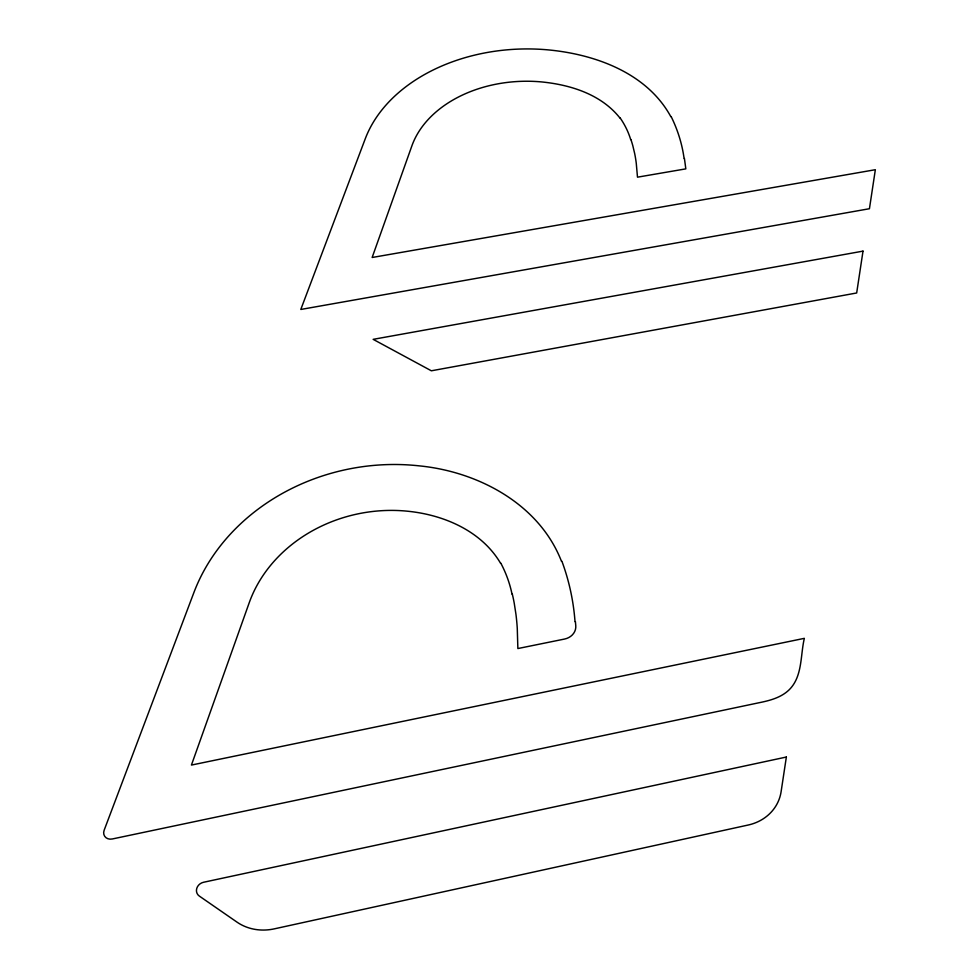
<?xml version="1.0" encoding="UTF-8"?>
<svg xmlns="http://www.w3.org/2000/svg" width="979" height="979" viewBox="0 0 979 979"><rect width="100%" height="100%" fill="white"/><g stroke="black" fill="none" stroke-linecap="round" stroke-linejoin="round"><path stroke-width="1.47" d="M619.976 118.067C601.29 94.339 570.414 84.732 541.411 81.906A117.272 84.94 -1 0 0 411.878 145.883L372.142 257.489L875.348 169.71L869.438 208.723L300.798 309.462L365.24 138.834A166.124 120.417 -1 0 1 547.738 49.843C594.889 54.188 646.911 72.825 670.811 116.636M500.575 563.28C481.741 531.328 444.772 515.248 409.149 511.381A141.735 122.167 -10.6 0 0 249.217 602.746L191.431 765.064L804.346 638.345C800.296 655.232 802.694 676.342 789.245 689.718C781.144 697.635 769.812 700.585 759.019 702.751L112.267 838.979A8.211 7.012 -30.7 0 1 104.129 830.29L193.928 592.466A200.842 173.271 -10.7 0 1 418.963 465.833C477.874 471.523 539.148 503.855 561.493 561.346M630.917 139.544L631.492 141.282A198.982 144.402 -3.5 0 1 632.862 145.908L634.661 153.483A250.612 181.947 -4.9 0 1 635.701 159.271A235.168 170.762 -4.5 0 1 636.277 163.383L637.488 177.175L685.826 168.865L684.431 158.488M512.323 594.167L512.91 596.676A242.596 206.569 -16.4 0 1 514.256 603.333L515.945 614.274A307.43 259.411 -19.4 0 1 516.569 619.805A287.948 243.734 -18.5 0 1 517.279 628.567L517.867 648.551L564.54 639.054A14.636 12.739 0.4 0 0 575.774 625.752L575.407 621.616M620.184 117.994A129.779 93.751 -1.6 0 1 630.684 139.569M671.141 116.55A247.846 179.965 -3.5 0 1 684.101 158.5M561.897 561.236A302.303 257.636 -16.5 0 1 575.016 621.641M500.82 563.182A157.007 134.515 -11.8 0 1 512.041 594.204M786.357 757.036L781.107 791.681A46.919 42.305 16.8 0 1 748.237 825.016L274.328 928.851A49.268 44.398 -29.7 0 1 237.004 922.132L199.3 896.054A8.309 7.355 -32.1 0 1 196.779 888.332A8.309 7.355 -32.1 0 1 203.534 882.275L786.357 757.036M863.013 251.126L856.674 292.978L431.36 370.796L373.158 339.346L863.013 251.126"/></g></svg>
